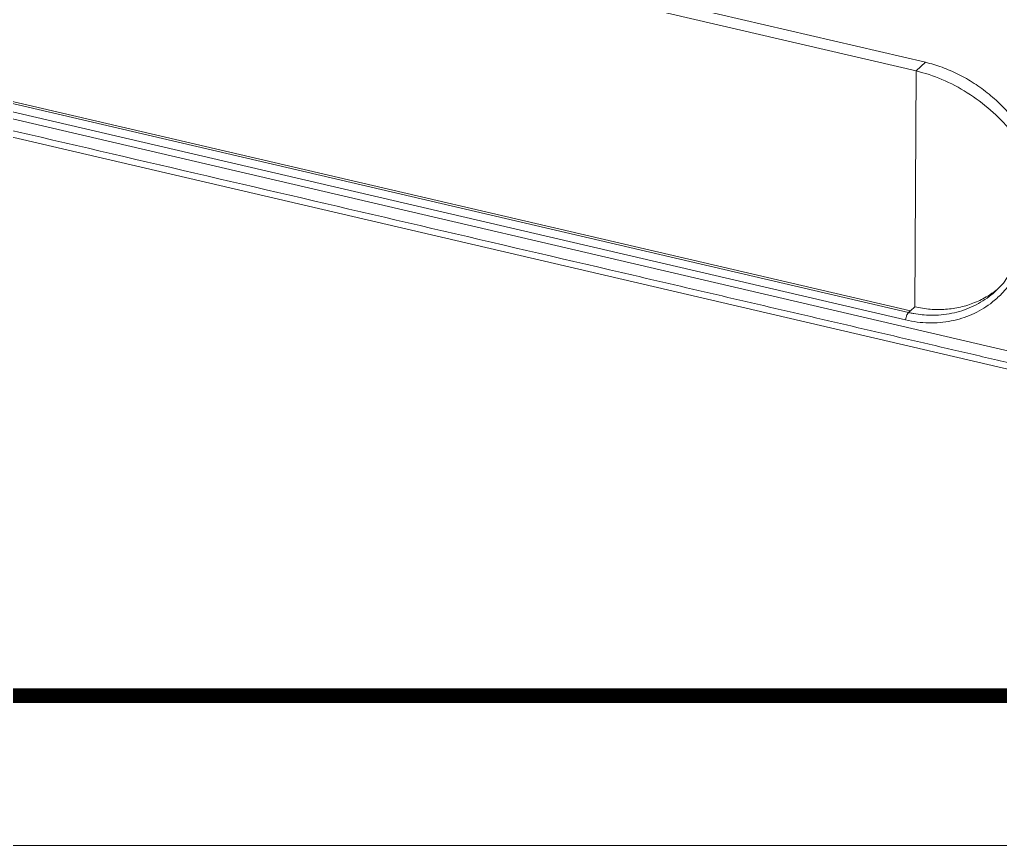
# Model space of a CAD drawing. Header units: millimetres. Extents: x 2741 to 3169, y 1046 to 1343.
# Drawn here: x 2933.09 to 2981.46, y 1045.57 to 1086.26 of the extents above; entities that cross this region are included whole.
import ezdxf

# ---------------------------------------------------------------- set-up
doc = ezdxf.new("R2010")
doc.units = ezdxf.units.MM
doc.layers.add('from', color=7, linetype='Continuous', lineweight=13)

# ---------------------------------------------------------------- blocks, each defined once
blk = doc.blocks.new('*u57')
at = {"color": 7, "linetype": 'Continuous'}
for p, q in [((-14.26961410214653, 44.79644897035575), (-113.2544394089464, 67.84635954945577)), ((-113.9609365446468, 67.18789025275566), (-14.97611123784645, 44.13797967365571)), ((-7.808424326146451, 22.87315859385569), (-122.8048447477468, 49.65157841505572)), ((-15.55259597934673, 25.82995056145569), (-114.5365916665464, 48.8796679528557)), ((-15.39636975754684, 25.9610767150557), (-114.4045465994468, 49.01642512875571)), ((-121.8494613943467, 48.03123806905569), (-6.841690504246799, 21.25016474595571)), ((-15.77182649304677, 25.25969941355572), (-114.7566538188466, 48.3096104627557)), ((-14.26961410214653, 44.79644897035575), (-14.97611123784645, 44.13797967365571)), ((-15.0737136096468, 26.26180664065572), (-14.97611123784645, 44.13797967365571)), ((-8.897191996746642, 27.48715496535573), (-8.899854817246705, 27.48467197125569)), ((-15.3963698151465, 25.9610846787557), (-15.0737136096468, 26.26180664065572))]:
    blk.add_line(p, q, dxfattribs=at)
blk.add_lwpolyline([(-6.79644458124676, 32.10207937235566), (-6.98026718314668, 30.80053798205574), (-7.507816106246537, 29.34619178435571), (-8.35110373294674, 28.06221915315575), (-8.897316393746678, 27.48706139755569)], dxfattribs=at)
for centre, radius, start, end in [((-13.07107778024647, 32.87220233495572), 6.7851401373, 307.7910036218964, 309.9670325793904), ((-13.67772370854664, 33.88439461365567), 8.269785223, 256.8962881149123, 257.8538794257017), ((-13.68886103154682, 33.83181718215576), 8.2160414272, 257.852661970411, 259.8256791259024)]:
    blk.add_arc(centre, radius, start, end, dxfattribs=at)
for points, start_tangent, end_tangent in [([(-7.690982559946406, 21.95600686775572), (-9.484798620546371, 22.37360424925572), (-11.28283633304682, 22.79249058355572), (-14.8765317008465, 23.62929548295574), (-22.06429285394643, 25.30305343115572), (-29.25213064714671, 26.97683503235567), (-36.43997378444647, 28.65061821965571), (-50.81566232794648, 31.99818523615568), (-65.19135069854656, 35.34575220385568), (-79.56703906984649, 38.69331917085572), (-93.94272762884657, 42.04088617295571), (-101.1305706763465, 43.71466944385571), (-108.3184077932465, 45.38845167545571), (-115.5061583010465, 47.06221954535573), (-119.0997952140465, 47.89907892585575), (-120.8981587062467, 48.31766162695573), (-121.5833731360467, 48.4774819567557)], (-0.9737371994839252, 0.2276749137283307), (-0.9738609253290512, 0.2271451036611712)), ([(-14.26961410214653, 44.79644897035575), (-13.00806278724667, 44.4193793266557), (-11.76914059434648, 43.88313530665573), (-10.5726195799466, 43.19678330555575), (-9.442088436346694, 42.3741773201557), (-8.39540694104653, 41.42828938015572), (-7.455689460346548, 40.38133166755574), (-6.636104076446372, 39.24990233935569), (-5.953921798046849, 38.05719742795571), (-5.4169027785465, 36.82203597565569), (-5.032356268246531, 35.56925480155576), (-4.806956975846788, 34.31659709535575)], (0.9739427097411151, -0.226794175723572), (0.113517651563754, -0.9935359796119364)), ([(-14.97611123784645, 44.13797967365571), (-13.01715103954666, 43.49605454475568), (-11.0911948670464, 42.4877132881557), (-9.335069970746645, 41.17729963715573), (-7.813260555846682, 39.60835022595575), (-6.573532208746656, 37.7931752193557), (-5.719188935946477, 35.8283245422557), (-5.308948047546437, 33.84873149305577)], (0.9739427633969774, -0.2267939453042327), (0.0958543654916063, -0.9953953689947536)), ([(-6.518848201046694, 31.86990666595568), (-6.737991734446496, 30.41181452025569), (-7.290624332346397, 28.9386588832557), (-8.173970622246543, 27.59839946895568), (-8.58177824694667, 27.15412577805574)], (-0.04989317363663338, -0.9987545600519003), (-0.7077424515162193, -0.7064705388916174)), ([(-8.58177824694667, 27.15412577805574), (-9.344262093046837, 26.49529177595571), (-10.74371674264648, 25.67878940905575), (-12.30909417754674, 25.18539193285574), (-14.01132699214668, 25.03692288125569), (-15.77182649304677, 25.25969941355572)], (-0.7077424515196625, -0.7064705388881678), (-0.9739892665141241, 0.2265941497816722)), ([(-8.899863362246379, 27.4846811402557), (-9.434210017346686, 27.03578624035572), (-10.7681346922468, 26.24696954075569), (-12.25911674384679, 25.7680681467557), (-13.87891896814654, 25.62045992435571), (-15.14017233574668, 25.74497402605573)], (-0.7315621647893154, -0.6817747421610534), (-0.9842798975258994, 0.1766156372646689)), ([(-15.0737136096468, 26.26180664065572), (-13.89916324714659, 26.0780350339557), (-12.73621185914681, 26.07064017905572), (-11.60600334754645, 26.23886107995571), (-10.53442395304637, 26.57718993875574), (-9.539739944746543, 27.07824871115571), (-8.913259395446403, 27.51023693385571)], (0.9742640872820525, -0.2254096010210506), (0.7902445720722043, 0.6127915765661428)), ([(-15.77182631784672, 25.25969951465572), (-15.73159994124671, 25.48439426655568), (-15.65271555864683, 25.68881782935568), (-15.55184166534673, 25.82977490975571)], (0.07861950270613717, 0.9969046964450713), (0.7315318770316777, 0.6818072402714058)), ([(-15.39636975754684, 25.9610767150557), (-15.47985302884672, 25.89686974205574), (-15.55259597934673, 25.82995056145569)], (-0.731534405746589, -0.681804527125616), (-0.731534405746589, -0.681804527125616))]:
    blk.add_spline(points, degree=3, dxfattribs=dict(at, start_tangent=start_tangent, end_tangent=end_tangent))

msp = doc.modelspace()

# ---------------------------------------------------------------- linework, layer by layer
at = {"layer": 'from'}
msp.add_lwpolyline([(2741.339437253857, 1045.5656499344), (3169.379437253858, 1045.5656499344), (3169.379437253858, 1343.014968354674), (2741.339437253857, 1343.014968354674)], close=True, dxfattribs=at)
at = {"layer": 'from', "const_width": 0.7376849323453036}
msp.add_lwpolyline([(2748.716286577311, 1052.942499257855), (2748.716286577311, 1335.638119031222), (3162.002587930407, 1335.638119031222), (3162.002587930407, 1052.942499257855), (2748.716286577311, 1052.942499257855)], dxfattribs=at)

# ---------------------------------------------------------------- block references
at = {"layer": 'from', "xscale": 0.65, "yscale": 0.65, "zscale": 0.65}
msp.add_blockref('*u57', (2987.035936068204, 1055.036341349813), dxfattribs=at)

doc.saveas('drawing.dxf')
